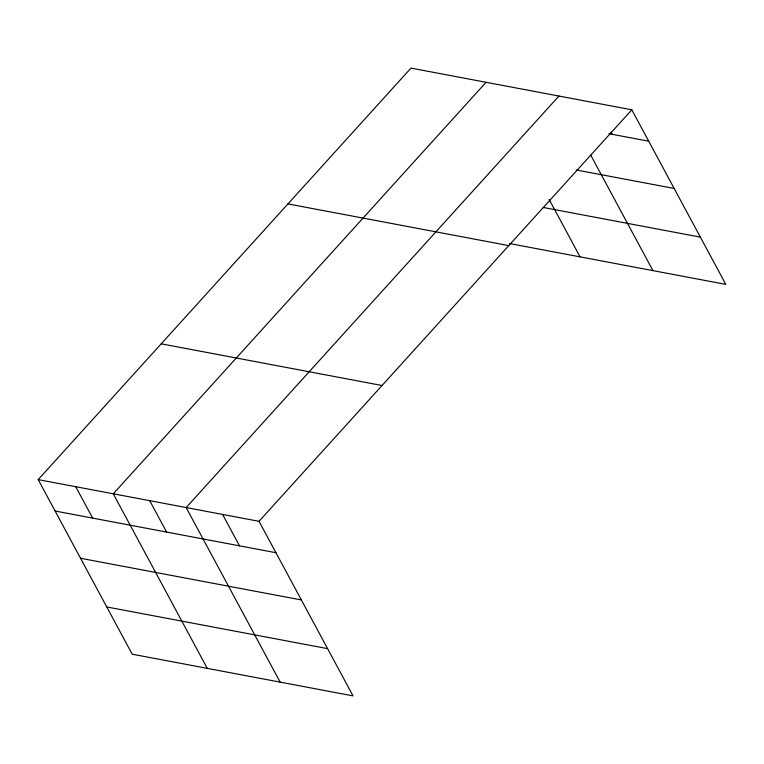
<?xml version="1.0" encoding="UTF-8"?>
<svg xmlns="http://www.w3.org/2000/svg" width="764" height="764" viewBox="0 0 764 764"><rect width="100%" height="100%" fill="white"/><g stroke="black" fill="none" stroke-linecap="round" stroke-linejoin="round"><path stroke-width="1.15" d="M38.2 479.62L259.025 521.315L353.025 695.889L132.191 654.194L38.2 479.62L410.975 68.111L631.809 109.806L725.8 284.38L509.521 243.544M486.057 82.292L113.282 493.802L207.273 668.366M558.933 96.044L186.158 507.563L280.149 682.128M259.025 521.315L631.809 109.806M608.86 133.681L648.712 141.206M576.228 169.961L674.154 188.45M543.242 207.464L700.359 237.126M287.961 203.912L508.786 245.607M161.214 343.829L382.048 385.514M55.104 511.021L275.928 552.716M80.545 558.264L301.369 599.96M106.759 606.95L327.584 648.636M611.143 132.229L612.27 134.321M590.773 155.178L652.924 270.618M549.154 199.471L580.057 256.857M222.591 514.439L239.495 545.84M149.715 500.678L166.619 532.078M75.741 486.716L92.645 518.107"/></g></svg>
